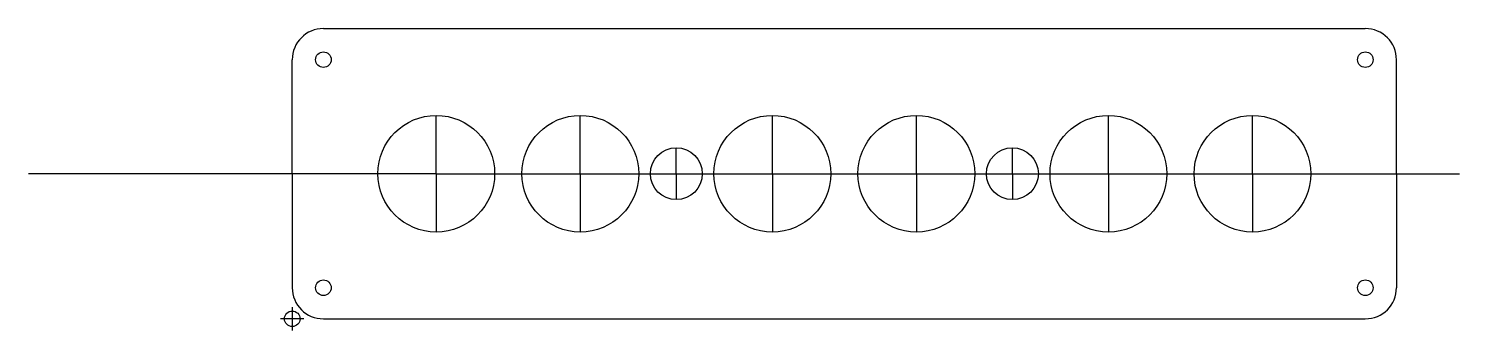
# Model space of a CAD drawing. Header units: centimetres. Extents: x -5.1 to 22.5, y -3 to 2.8.
import ezdxf

# ---------------------------------------------------------------- set-up
doc = ezdxf.new("R2010")
doc.units = ezdxf.units.CM
doc.header["$MEASUREMENT"] = 0

msp = doc.modelspace()

# ---------------------------------------------------------------- linework, layer by layer
for p, q in [((0.6, 2.8), (20.675, 2.8)), ((0, 0), (0, 2.2)), ((21.275, 0), (21.275, 2.2)), ((2.775, 0), (2.775, 1.125)), ((5.55, 0), (5.55, 1.125)), ((9.25, 0), (9.25, 1.125)), ((12.025, 0), (12.025, 1.125)), ((15.725, 0), (15.725, 1.125)), ((18.5, 0), (18.5, 1.125)), ((7.4, 0), (7.4, 0.5)), ((13.875, 0), (13.875, 0.5)), ((2.775, 0), (-5.079, 0)), ((0, 0), (0, -2.2)), ((2.775, 0), (22.487, 0)), ((2.775, 0), (2.775, -1.125)), ((5.55, 0), (5.55, -1.125)), ((7.4, 0), (7.4, -0.5)), ((9.25, 0), (9.25, -1.125)), ((12.025, 0), (12.025, -1.125)), ((13.875, 0), (13.875, -0.5)), ((15.725, 0), (15.725, -1.125)), ((18.5, 0), (18.5, -1.125)), ((21.275, 0), (21.275, -2.2)), ((0, -2.576), (0, -3.024)), ((0.224, -2.8), (-0.224, -2.8)), ((0.6, -2.8), (20.675, -2.8))]:
    msp.add_line(p, q)
for centre, radius in [((0.6, 2.2), 0.15), ((20.675, 2.2), 0.15), ((2.775, 0), 1.125), ((5.55, 0), 1.125), ((9.25, 0), 1.125), ((12.025, 0), 1.125), ((15.725, 0), 1.125), ((18.5, 0), 1.125), ((7.4, 0), 0.5), ((13.875, 0), 0.5), ((0.6, -2.2), 0.15), ((20.675, -2.2), 0.15), ((0, -2.8), 0.15)]:
    msp.add_circle(centre, radius)
for centre, start, end in [((0.6, 2.2), 90, 180), ((20.675, 2.2), 0, 90), ((0.6, -2.2), 180, 270), ((20.675, -2.2), 270, 0)]:
    msp.add_arc(centre, 0.6, start, end)

doc.saveas('drawing.dxf')
